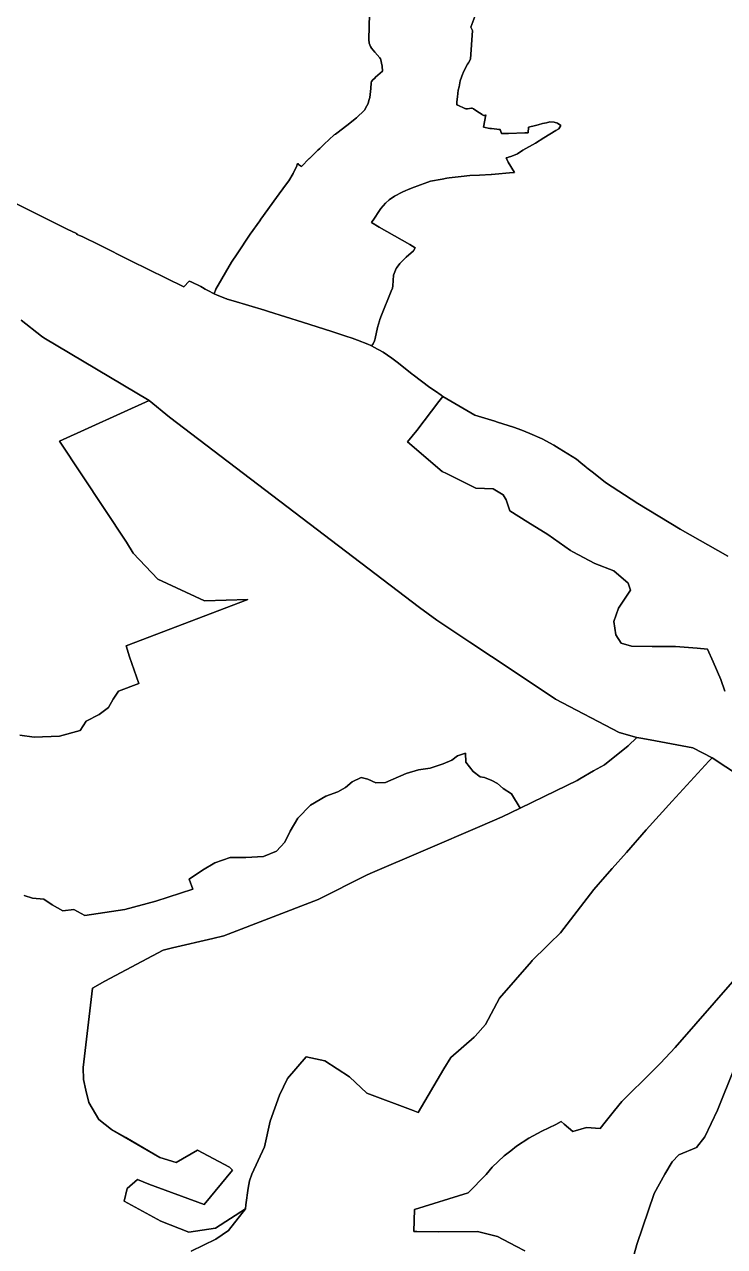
# Model space of a CAD drawing. Header units: inches. Extents: x 280195 to 293923, y 9098893 to 9120289.
# Drawn here: x 288456 to 289140, y 9114037 to 9115232 of the extents above; entities that cross this region are included whole.
import ezdxf

# ---------------------------------------------------------------- set-up
doc = ezdxf.new("R2010")
doc.units = ezdxf.units.IN
doc.header["$MEASUREMENT"] = 0
doc.layers.add('CIS', color=7, linetype='Continuous')

msp = doc.modelspace()

# ---------------------------------------------------------------- linework, layer by layer
at = {"layer": 'CIS'}
for points in [[(288792.9665, 9115242.5208), (288792.3922, 9115217.9136), (288792.3882, 9115217.5721), (288792.8136, 9115214.0689), (288794.0649, 9115210.7693), (288795.0672, 9115209.1307), (288798.3309, 9115205.326), (288803.0924, 9115199.7752), (288803.8514, 9115198.7826), (288804.2142, 9115197.673), (288804.9283, 9115194.5778), (288805.3249, 9115191.7206), (288805.642, 9115186.8), (288798.9741, 9115180.6888), (288798.2992, 9115180.0142), (288796.4338, 9115178.1491), (288795.1636, 9115176.4824), (288794.6079, 9115175.2919), (288794.3492, 9115169.8062), (288793.29, 9115161.076), (288792.496, 9115157.9014), (288791.7549, 9115155.1501), (288790.4104, 9115152.7735), (288788.1031, 9115148.695), (288780.3767, 9115141.0759), (288770.8508, 9115133.7375), (288761.008, 9115126.1549), (288759.7539, 9115125.2397), (288758.5512, 9115124.3619), (288748.8405, 9115115.4824), (288744.4686, 9115111.2212), (288742.5644, 9115109.3652), (288741.0818, 9115107.9201), (288734.274, 9115101.3992), (288734.1037, 9115101.2361), (288726.6865, 9115093.4299), (288723.8098, 9115095.5928), (288722.9014, 9115096.2758), (288722.4989, 9115095.5768), (288721.9224, 9115093.9931), (288718.3589, 9115086.5936), (288714.0764, 9115079.5856), (288712.8232, 9115077.799), (288712.1209, 9115076.8252), (288710.927, 9115075.1701), (288702.2153, 9115063.0925), (288686.9315, 9115041.9128), (288685.7151, 9115040.2272), (288676.3012, 9115027.3833), (288663.6367, 9115008.22), (288658.2708, 9115000.1009), (288642.9732, 9114973.6896), (288641.3001, 9114969.0642), (288635.0583, 9114972.2326), (288632.4071, 9114973.7118), (288629.7843, 9114975.1542), (288628.1127, 9114976.0735), (288618.5926, 9114980.6257), (288616.6965, 9114981.4267), (288611.3866, 9114975.6727), (288559.7278, 9115001.3812), (288528.6325, 9115016.8562), (288512.8927, 9115024.6893), (288507.2653, 9115027.0006), (288506.5688, 9115027.8365), (288497.6329, 9115032.2835), (288373.4515, 9115094.0838)], [(288895.9218, 9115240.1685), (288892.3145, 9115229.7261), (288893.6359, 9115226.5308), (288893.6476, 9115226.5024), (288891.8546, 9115198.4174), (288889.7361, 9115194.9582), (288888.8047, 9115193.4372), (288885.0734, 9115186.215), (288884.5868, 9115185.1446), (288884.2795, 9115184.469), (288881.7388, 9115177.2467), (288880.5855, 9115171.4839), (288879.9123, 9115168.1198), (288879.1197, 9115161.7409), (288878.4824, 9115156.612), (288878.4821, 9115153.7421), (288879.2401, 9115153.5152), (288879.5762, 9115153.3654), (288886.1474, 9115150.3435), (288886.4567, 9115150.2195), (288887.3261, 9115149.9865), (288887.3261, 9115149.9865), (288888.2227, 9115149.9081), (288889.0223, 9115149.9704), (288892.8307, 9115150.5673), (288893.3283, 9115150.511), (288894.0102, 9115150.3283), (288894.6499, 9115150.03), (288894.9215, 9115149.8585), (288898.0698, 9115147.691), (288903.2744, 9115144.2486), (288903.4259, 9115144.1116), (288903.8216, 9115143.8347), (288904.2592, 9115143.6305), (288904.7256, 9115143.5055), (288905.2067, 9115143.4634), (288905.6878, 9115143.5055), (288906.1542, 9115143.6305), (288906.5919, 9115143.8346), (288906.8991, 9115144.0404), (288904.4854, 9115132.0302), (288910.7249, 9115130.673), (288912.3495, 9115130.5183), (288917.604, 9115130.018), (288919.6149, 9115129.8265), (288920.9611, 9115129.8142), (288922.2285, 9115125.6077), (288929.063, 9115125.8299), (288945.0976, 9115126.3514), (288948.2634, 9115126.4544), (288948.4936, 9115131.8827), (288955.2813, 9115133.554), (288957.8712, 9115134.2523), (288962.3459, 9115135.4588), (288966.2353, 9115136.3318), (288969.331, 9115137.0461), (288973.5379, 9115136.7286), (288976.951, 9115135.7763), (288980.205, 9115133.6335), (288978.1047, 9115130.3259), (288975.1257, 9115128.5398), (288963.5195, 9115121.5814), (288955.2364, 9115116.408), (288943.1308, 9115109.4125), (288937.8572, 9115105.9406), (288937.7284, 9115105.8736), (288932.2182, 9115103.4803), (288929.0387, 9115102.4841), (288928.386, 9115102.3353), (288926.5476, 9115102.0024), (288928.7054, 9115097.7389), (288934.9574, 9115087.704), (288934.961, 9115087.699), (288933.6497, 9115087.4684), (288912.521, 9115085.5347), (288912.0935, 9115085.5202), (288900.7792, 9115085.1362), (288891.1705, 9115084.592), (288882.8129, 9115083.6889), (288870.9083, 9115082.2906), (288868.573, 9115082.0163), (288864.0113, 9115081.2131), (288852.6717, 9115079.2166), (288850.1075, 9115078.2515), (288842.7809, 9115075.4938), (288834.2872, 9115072.2968), (288830.2472, 9115070.6401), (288828.6892, 9115070.0013), (288824.8836, 9115068.4407), (288817.6459, 9115064.6375), (288812.2572, 9115060.8344), (288808.6646, 9115057.5594), (288804.1209, 9115052.3301), (288802.1983, 9115049.3797), (288798.0976, 9115043.0866), (288795.024, 9115038.6387), (288802.4762, 9115034.3359), (288832.4273, 9115017.2126), (288837.748, 9115013.9982), (288836.1517, 9115011.092), (288829.0604, 9115004.6809), (288826.0384, 9115001.8658), (288824.0796, 9115000.0411), (288822.6997, 9114998.6465), (288820.0267, 9114995.1069), (288819.1831, 9114993.6302), (288817.6997, 9114990.4244), (288816.5474, 9114987.0925), (288815.9565, 9114976.8853), (288815.5571, 9114974.4942), (288814.3333, 9114971.6769), (288814.2681, 9114971.5709), (288804.7154, 9114948.0736), (288803.222, 9114944.052), (288802.7737, 9114942.6749), (288800.8846, 9114936.1429), (288798.4624, 9114925.3999), (288798.2044, 9114923.982), (288797.9469, 9114922.884), (288796.7393, 9114920.2395), (288794.9646, 9114918.1563), (288794.3038, 9114918.4735), (288791.3602, 9114919.8345), (288781.4598, 9114923.8246), (288776.1711, 9114925.6054), (288769.9269, 9114927.6089), (288756.2149, 9114932.0086), (288727.4214, 9114941.2473), (288694.2841, 9114951.7963), (288690.4982, 9114952.9164), (288659.7546, 9114962.0123), (288654.0316, 9114963.8634), (288653.6289, 9114963.9936), (288653.1692, 9114964.1761), (288644.1797, 9114967.7437), (288641.3001, 9114969.0642), (288642.9732, 9114973.6896), (288658.2708, 9115000.1009), (288663.6367, 9115008.22), (288676.3012, 9115027.3833), (288685.7151, 9115040.2272), (288686.9315, 9115041.9128), (288702.2153, 9115063.0925), (288710.927, 9115075.1701), (288712.1209, 9115076.8252), (288712.8232, 9115077.799), (288714.0764, 9115079.5856), (288718.3589, 9115086.5936), (288721.9224, 9115093.9931), (288722.4989, 9115095.5768), (288722.9014, 9115096.2758), (288723.8098, 9115095.5928), (288726.6865, 9115093.4299), (288734.1037, 9115101.2361), (288734.274, 9115101.3992), (288741.0818, 9115107.9201), (288742.5644, 9115109.3652), (288744.4686, 9115111.2212), (288748.8405, 9115115.4824), (288758.5512, 9115124.3619), (288759.7539, 9115125.2397), (288761.008, 9115126.1549), (288770.8508, 9115133.7375), (288780.3767, 9115141.0759), (288788.1031, 9115148.695), (288790.4104, 9115152.7735), (288791.7549, 9115155.1501), (288792.496, 9115157.9014), (288793.29, 9115161.076), (288794.3492, 9115169.8062), (288794.6079, 9115175.2919), (288795.1636, 9115176.4824), (288796.4338, 9115178.1491), (288798.2992, 9115180.0142), (288798.9741, 9115180.6888), (288805.642, 9115186.8), (288805.3249, 9115191.7206), (288804.9283, 9115194.5778), (288804.2142, 9115197.673), (288803.8514, 9115198.7826), (288803.0924, 9115199.7752), (288798.3309, 9115205.326), (288795.0672, 9115209.1307), (288794.0649, 9115210.7693), (288792.8136, 9115214.0689), (288792.3882, 9115217.5721), (288792.3922, 9115217.9136), (288792.9665, 9115242.5208)], [(289143.5641, 9114712.6151), (289096.9302, 9114738.7764), (289055.3163, 9114763.9782), (289023.7392, 9114784.6522), (289011.9337, 9114793.8623), (289005.7029, 9114798.7233), (289004.9202, 9114799.3811), (288999.698, 9114803.7695), (288999.6679, 9114803.7948), (288995.4347, 9114807.3522), (288978.5557, 9114817.7609), (288973.2863, 9114820.9059), (288961.7999, 9114827.0742), (288949.9553, 9114832.5234), (288941.9588, 9114835.7178), (288933.9347, 9114838.6181), (288918.332, 9114843.6025), (288915.4784, 9114844.423), (288912.4098, 9114845.3012), (288896.188, 9114850.3021), (288864.7463, 9114868.6738), (288863.061, 9114869.8471), (288857.4603, 9114873.7689), (288852.1898, 9114877.509), (288835.6254, 9114889.8763), (288834.9187, 9114890.4038), (288821.446, 9114901.1834), (288815.0578, 9114906.131), (288806.4599, 9114911.8759), (288797.4379, 9114916.9287), (288794.9646, 9114918.1563), (288796.7393, 9114920.2395), (288797.9469, 9114922.884), (288798.2044, 9114923.982), (288798.4624, 9114925.3999), (288800.8846, 9114936.1429), (288802.7737, 9114942.6749), (288803.222, 9114944.052), (288804.7154, 9114948.0736), (288814.2681, 9114971.5709), (288814.3333, 9114971.6769), (288815.5571, 9114974.4942), (288815.9565, 9114976.8853), (288816.5474, 9114987.0925), (288817.6997, 9114990.4244), (288819.1831, 9114993.6302), (288820.0267, 9114995.1069), (288822.6997, 9114998.6465), (288824.0796, 9115000.0411), (288826.0384, 9115001.8658), (288829.0604, 9115004.6809), (288836.1517, 9115011.092), (288837.748, 9115013.9982), (288832.4273, 9115017.2126), (288802.4762, 9115034.3359), (288795.024, 9115038.6387), (288798.0976, 9115043.0866), (288802.1983, 9115049.3797), (288804.1209, 9115052.3301), (288808.6646, 9115057.5594), (288812.2572, 9115060.8344), (288817.6459, 9115064.6375), (288824.8836, 9115068.4407), (288828.6892, 9115070.0013), (288830.2472, 9115070.6401), (288834.2872, 9115072.2968), (288842.7809, 9115075.4938), (288850.1075, 9115078.2515), (288852.6717, 9115079.2166), (288864.0113, 9115081.2131), (288868.573, 9115082.0163), (288870.9083, 9115082.2906), (288882.8129, 9115083.6889), (288891.1705, 9115084.592), (288900.7792, 9115085.1362), (288912.0935, 9115085.5202), (288912.521, 9115085.5347), (288933.6497, 9115087.4684), (288934.961, 9115087.699), (288934.9574, 9115087.704), (288928.7054, 9115097.7389), (288926.5476, 9115102.0024), (288928.386, 9115102.3353), (288929.0387, 9115102.4841), (288932.2182, 9115103.4803), (288937.7284, 9115105.8736), (288937.8572, 9115105.9406), (288943.1308, 9115109.4125), (288955.2364, 9115116.408), (288963.5195, 9115121.5814), (288975.1257, 9115128.5398), (288978.1047, 9115130.3259), (288980.205, 9115133.6335), (288976.951, 9115135.7763), (288973.5379, 9115136.7286), (288969.331, 9115137.0461), (288966.2353, 9115136.3318), (288962.3459, 9115135.4588), (288957.8712, 9115134.2523), (288955.2813, 9115133.554), (288948.4936, 9115131.8827), (288948.2634, 9115126.4544), (288945.0976, 9115126.3514), (288929.063, 9115125.8299), (288922.2285, 9115125.6077), (288920.9611, 9115129.8142), (288919.6149, 9115129.8265), (288917.604, 9115130.018), (288912.3495, 9115130.5183), (288910.7249, 9115130.673), (288904.4854, 9115132.0302), (288906.8991, 9115144.0404), (288906.5919, 9115143.8346), (288906.1542, 9115143.6305), (288905.6878, 9115143.5055), (288905.2067, 9115143.4634), (288904.7256, 9115143.5055), (288904.2592, 9115143.6305), (288903.8216, 9115143.8347), (288903.4259, 9115144.1116), (288903.2744, 9115144.2486), (288898.0698, 9115147.691), (288894.9215, 9115149.8585), (288894.6499, 9115150.03), (288894.0102, 9115150.3283), (288893.3283, 9115150.511), (288892.8307, 9115150.5673), (288889.0223, 9115149.9704), (288888.2227, 9115149.9081), (288887.3261, 9115149.9865), (288886.4567, 9115150.2195), (288886.1474, 9115150.3435), (288879.5762, 9115153.3654), (288879.2401, 9115153.5152), (288878.4821, 9115153.7421), (288878.4824, 9115156.612), (288879.1197, 9115161.7409), (288879.9123, 9115168.1198), (288880.5855, 9115171.4839), (288881.7388, 9115177.2467), (288884.2795, 9115184.469), (288884.5868, 9115185.1446), (288885.0734, 9115186.215), (288888.8047, 9115193.4372), (288889.7361, 9115194.9582), (288891.8546, 9115198.4174), (288893.6476, 9115226.5024), (288893.6359, 9115226.5308), (288892.3145, 9115229.7261), (288895.9218, 9115240.1685)], [(288373.4515, 9115094.0838), (288497.6329, 9115032.2835), (288506.5688, 9115027.8365), (288507.2653, 9115027.0006), (288512.8927, 9115024.6893), (288528.6325, 9115016.8562), (288559.7278, 9115001.3812), (288559.7278, 9115001.3812), (288611.3866, 9114975.6727), (288616.6965, 9114981.4267), (288618.5926, 9114980.6257), (288628.1127, 9114976.0735), (288629.7843, 9114975.1542), (288632.4071, 9114973.7118), (288635.0583, 9114972.2326), (288641.3001, 9114969.0642), (288644.1797, 9114967.7437), (288653.1692, 9114964.1761), (288653.6289, 9114963.9936), (288654.0316, 9114963.8634), (288659.7546, 9114962.0123), (288690.4982, 9114952.9164), (288694.2841, 9114951.7963), (288727.4214, 9114941.2473), (288756.2149, 9114932.0086), (288769.9269, 9114927.6089), (288776.1711, 9114925.6054), (288781.4598, 9114923.8246), (288791.3602, 9114919.8345), (288794.3038, 9114918.4735), (288794.9646, 9114918.1563), (288797.4379, 9114916.9287), (288806.4599, 9114911.8759), (288815.0578, 9114906.131), (288821.446, 9114901.1834), (288834.9187, 9114890.4038), (288835.6254, 9114889.8763), (288852.1898, 9114877.509), (288857.4603, 9114873.7689), (288863.061, 9114869.8471), (288864.7463, 9114868.6738), (288861.0047, 9114863.7532), (288839.2912, 9114835.1953), (288830.3297, 9114824.1984), (288864.0642, 9114795.4249), (288868.4825, 9114793.2157), (288897.1372, 9114778.8885), (288913.9769, 9114778.2282), (288914.0044, 9114778.227), (288923.9263, 9114772.6046), (288926.5721, 9114767.6437), (288930.2102, 9114756.7296), (288947.7388, 9114745.8155), (288967.5826, 9114733.5785), (288989.7122, 9114718.1182), (288991.7259, 9114716.7112), (289013.5541, 9114705.4664), (289032.0749, 9114698.1904), (289045.9656, 9114685.9534), (289048.2808, 9114679.3388), (289036.3744, 9114661.4794), (289032.0749, 9114648.5809), (289034.0593, 9114635.6824), (289039.0203, 9114627.4142), (289049.2729, 9114624.4377), (289069.4474, 9114624.1069), (289092.2678, 9114624.1069), (289113.4345, 9114622.4533), (289123.4399, 9114621.6621), (289128.9788, 9114609.2241), (289136.5856, 9114592.0261), (289140.5543, 9114580.4506)], [(288452.655, 9114943.1225), (288472.4648, 9114927.5982), (288474.6608, 9114925.8773), (288577.5568, 9114864.7181), (288489.9877, 9114824.882), (288555.5362, 9114726.0551), (288561.8862, 9114715.4718), (288586.2279, 9114690.0717), (288631.7363, 9114668.905), (288673.988, 9114670.0499), (288555.1945, 9114624.8836), (288558.3695, 9114614.1681), (288567.4977, 9114587.9742), (288547.6537, 9114580.4336), (288542.4944, 9114572.4959), (288537.7319, 9114564.5585), (288528.6038, 9114557.8116), (288515.9038, 9114551.0648), (288510.3476, 9114541.9366), (288490.1068, 9114536.3803), (288465.1037, 9114535.5866), (288451.213, 9114537.571)], [(289154.7125, 9114497.677), (289128.1615, 9114515.4438), (289109.3099, 9114525.0349), (289067.361, 9114532.8561), (289058.3251, 9114534.5408), (289054.3944, 9114535.2732), (289037.0691, 9114540.1181), (288974.8683, 9114572.6384), (288942.2944, 9114594.3646), (288912.3443, 9114614.341), (288891.1317, 9114628.4895), (288858.8907, 9114649.994), (288841.9837, 9114662.3598), (288597.6095, 9114848.2644), (288577.5568, 9114864.7181), (288474.6608, 9114925.8773), (288472.4648, 9114927.5982), (288452.655, 9114943.1225)], [(288451.213, 9114537.571), (288465.1037, 9114535.5866), (288490.1068, 9114536.3803), (288510.3476, 9114541.9366), (288515.9038, 9114551.0648), (288528.6038, 9114557.8116), (288537.7319, 9114564.5585), (288542.4944, 9114572.4959), (288547.6537, 9114580.4336), (288567.4977, 9114587.9742), (288558.3695, 9114614.1681), (288555.1945, 9114624.8836), (288673.988, 9114670.0499), (288631.7363, 9114668.905), (288586.2279, 9114690.0717), (288561.8862, 9114715.4718), (288555.5362, 9114726.0551), (288489.9877, 9114824.882), (288577.5568, 9114864.7181), (288597.6095, 9114848.2644), (288597.6095, 9114848.2644), (288841.9837, 9114662.3598), (288858.8907, 9114649.994), (288891.1317, 9114628.4895), (288912.3443, 9114614.341), (288942.2944, 9114594.3646), (288974.8683, 9114572.6384), (289037.0691, 9114540.1181), (289054.3944, 9114535.2732), (289046.1405, 9114527.0193), (289022.7891, 9114508.4439), (289012.1919, 9114502.5816), (288998.7513, 9114494.7089), (288995.9933, 9114493.2729), (288975.1678, 9114483.1083), (288940.2469, 9114466.0828), (288931.8296, 9114480.024), (288923.8921, 9114485.1834), (288918.3358, 9114490.3428), (288912.7796, 9114493.1209), (288905.6359, 9114495.899), (288901.2702, 9114496.6928), (288894.5233, 9114501.8522), (288890.9514, 9114506.6147), (288887.3795, 9114510.9803), (288886.9826, 9114519.7115), (288879.0451, 9114517.3303), (288873.4888, 9114512.9647), (288865.1545, 9114509.3928), (288852.4544, 9114505.0272), (288840.945, 9114503.4397), (288829.0388, 9114499.8678), (288808.7981, 9114491.1365), (288799.2731, 9114490.7397), (288791.3356, 9114494.3115), (288784.9855, 9114495.899), (288776.2543, 9114491.9303), (288769.5074, 9114486.374), (288761.9667, 9114482.0084), (288750.4574, 9114477.6427), (288735.3761, 9114468.9115), (288723.0729, 9114456.2114), (288715.5323, 9114443.5114), (288710.3729, 9114432.7958), (288702.0385, 9114424.0645), (288689.3385, 9114418.9051), (288672.2727, 9114417.7146), (288656.7948, 9114417.7145), (288641.7134, 9114412.5551), (288629.807, 9114405.4114), (288616.7101, 9114396.6801), (288620.2821, 9114386.7582), (288584.1664, 9114375.2488), (288554.0038, 9114366.9144), (288514.7131, 9114360.9612), (288503.9975, 9114366.9144), (288493.2818, 9114365.7238), (288482.9631, 9114371.6769), (288474.6287, 9114377.2332), (288463.5162, 9114378.0269), (288455.5786, 9114380.805)], [(289140.5543, 9114580.4506), (289136.5856, 9114592.0261), (289128.9788, 9114609.2241), (289123.4399, 9114621.6621), (289113.4345, 9114622.4533), (289092.2678, 9114624.1069), (289069.4474, 9114624.1069), (289049.2729, 9114624.4377), (289039.0203, 9114627.4142), (289034.0593, 9114635.6824), (289032.0749, 9114648.5809), (289036.3744, 9114661.4794), (289048.2808, 9114679.3388), (289045.9656, 9114685.9534), (289032.0749, 9114698.1904), (289013.5541, 9114705.4664), (288991.7259, 9114716.7112), (288989.7122, 9114718.1182), (288967.5826, 9114733.5785), (288947.7388, 9114745.8155), (288930.2102, 9114756.7296), (288926.5721, 9114767.6437), (288923.9263, 9114772.6046), (288914.0044, 9114778.227), (288913.9769, 9114778.2282), (288897.1372, 9114778.8885), (288868.4825, 9114793.2157), (288864.0642, 9114795.4249), (288830.3297, 9114824.1984), (288839.2912, 9114835.1953), (288861.0047, 9114863.7532), (288864.7463, 9114868.6738), (288896.188, 9114850.3021), (288912.4098, 9114845.3012), (288915.4784, 9114844.423), (288918.332, 9114843.6025), (288933.9347, 9114838.6181), (288941.9588, 9114835.7178), (288949.9553, 9114832.5234), (288961.7999, 9114827.0742), (288973.2863, 9114820.9059), (288978.5557, 9114817.7609), (288995.4347, 9114807.3522), (288999.6679, 9114803.7948), (288999.698, 9114803.7695), (289004.9202, 9114799.3811), (289005.7029, 9114798.7233), (289011.9337, 9114793.8623), (289023.7392, 9114784.6522), (289055.3163, 9114763.9782), (289096.9302, 9114738.7764), (289143.5641, 9114712.6151)], [(288455.5786, 9114380.805), (288463.5162, 9114378.0269), (288474.6287, 9114377.2332), (288482.9631, 9114371.6769), (288493.2818, 9114365.7238), (288503.9975, 9114366.9144), (288514.7131, 9114360.9612), (288554.0038, 9114366.9144), (288584.1664, 9114375.2488), (288620.2821, 9114386.7582), (288616.7101, 9114396.6801), (288629.807, 9114405.4114), (288641.7134, 9114412.5551), (288656.7948, 9114417.7145), (288672.2727, 9114417.7146), (288689.3385, 9114418.9051), (288702.0385, 9114424.0645), (288710.3729, 9114432.7958), (288715.5323, 9114443.5114), (288723.0729, 9114456.2114), (288735.3761, 9114468.9115), (288750.4574, 9114477.6427), (288761.9667, 9114482.0084), (288769.5074, 9114486.374), (288776.2543, 9114491.9303), (288784.9855, 9114495.899), (288791.3356, 9114494.3115), (288799.2731, 9114490.7397), (288808.7981, 9114491.1365), (288829.0388, 9114499.8678), (288840.945, 9114503.4397), (288852.4544, 9114505.0272), (288865.1545, 9114509.3928), (288873.4888, 9114512.9647), (288879.0451, 9114517.3303), (288886.9826, 9114519.7115), (288887.3795, 9114510.9803), (288890.9514, 9114506.6147), (288894.5233, 9114501.8522), (288901.2702, 9114496.6928), (288905.6359, 9114495.899), (288912.7796, 9114493.1209), (288918.3358, 9114490.3428), (288923.8921, 9114485.1834), (288931.8296, 9114480.024), (288940.2469, 9114466.0828), (288922.7783, 9114457.5661), (288900.8375, 9114448.1905), (288847.7026, 9114425.4853), (288793.606, 9114402.1677), (288790.1556, 9114400.6805), (288742.8612, 9114376.868), (288650.5876, 9114341.1492), (288639.8069, 9114338.6196), (288600.4702, 9114329.3898), (288591.387, 9114327.2585), (288534.1707, 9114296.8314), (288522.2644, 9114290.2168), (288513.004, 9114212.4954), (288513.3347, 9114200.9197), (288515.7997, 9114190.4436), (288518.6264, 9114178.4301), (288528.5483, 9114161.5629), (288540.7853, 9114151.9717), (288588.0797, 9114124.5211), (288603.9547, 9114119.5602), (288624.7907, 9114131.7972), (288656.21, 9114114.93), (288659.0028, 9114112.0195), (288631.4548, 9114078.4117), (288577.4213, 9114098.3735), (288566.3392, 9114103.0886), (288556.0844, 9114094.3258), (288553.0671, 9114081.9597), (288588.9289, 9114062.1138), (288616.3133, 9114051.3981), (288642.5071, 9114055.3669), (288671.8653, 9114074.2803), (288655.2717, 9114053.0739), (288642.9805, 9114044.594), (288618.8701, 9114032.9292)], [(288618.8701, 9114032.9292), (288642.9805, 9114044.594), (288655.2717, 9114053.0739), (288671.8653, 9114074.2803), (288672.3263, 9114078.0523), (288674.4987, 9114094.6417), (288675.8812, 9114101.7515), (288678.0536, 9114108.2688), (288690.5194, 9114134.8898), (288695.8235, 9114160.0545), (288705.2155, 9114185.4314), (288713.0109, 9114201.5888), (288731.206, 9114222.8498), (288749.4758, 9114219.1099), (288773.6191, 9114203.2348), (288790.4863, 9114187.3598), (288835.7963, 9114170.4926), (288840.7573, 9114168.5081), (288865.8529, 9114211.1185), (288872.5073, 9114222.4172), (288895.3277, 9114242.2609), (288896.2628, 9114243.2786), (288906.5725, 9114254.498), (288920.1324, 9114280.2949), (288951.3585, 9114316.0279), (288952.2132, 9114317.0059), (288966.4981, 9114331.1187), (288969.1001, 9114333.6894), (288979.6638, 9114344.1257), (289012.406, 9114386.4592), (289023.1881, 9114398.7716), (289030.3658, 9114406.968), (289044.294, 9114422.8731), (289063.6692, 9114444.9983), (289089.1162, 9114473.042), (289096.0807, 9114480.7172), (289124.9162, 9114511.9309), (289128.1615, 9114515.4438), (289154.7125, 9114497.677)], [(289150.2145, 9114299.0274), (289092.0061, 9114231.8893), (289077.453, 9114216.8952), (289070.1779, 9114209.3996), (289039.8316, 9114179.0952), (289032.7521, 9114170.3487), (289032.7521, 9114170.3487), (289023.6062, 9114159.0494), (289018.5841, 9114152.8448), (289005.3549, 9114153.837), (288991.795, 9114149.8683), (288983.5533, 9114157.0347), (288980.6217, 9114159.5838), (288975.2835, 9114156.7636), (288961.57, 9114150.2233), (288948.9115, 9114143.4721), (288936.8859, 9114135.455), (288931.2146, 9114130.9777), (288924.8603, 9114125.9612), (288913.0456, 9114115.2014), (288906.998, 9114107.9443), (288889.7097, 9114090.0944), (288837.0046, 9114073.5843), (288836.3696, 9114052.2059), (288839.4686, 9114052.1515), (288860.4996, 9114051.7826), (288898.8114, 9114051.9943), (288918.0731, 9114047.3376), (288936.2961, 9114037.8673), (288944.9547, 9114033.3676)], [(288944.9547, 9114033.3676), (288936.2961, 9114037.8673), (288918.0731, 9114047.3376), (288898.8114, 9114051.9943), (288860.4996, 9114051.7826), (288839.4686, 9114052.1515), (288836.3696, 9114052.2059), (288837.0046, 9114073.5843), (288889.7097, 9114090.0944), (288906.998, 9114107.9443), (288913.0456, 9114115.2014), (288924.8603, 9114125.9612), (288931.2146, 9114130.9777), (288936.8859, 9114135.455), (288948.9115, 9114143.4721), (288961.57, 9114150.2233), (288975.2835, 9114156.7636), (288980.6217, 9114159.5838), (288983.5533, 9114157.0347), (288991.795, 9114149.8683), (289005.3549, 9114153.837), (289018.5841, 9114152.8448), (289023.6062, 9114159.0494), (289032.7521, 9114170.3487), (289039.8316, 9114179.0952), (289070.1779, 9114209.3996), (289077.453, 9114216.8952), (289092.0061, 9114231.8893), (289150.2145, 9114299.0274)], [(289048.5903, 9114018.3957), (289054.3033, 9114039.5077), (289071.3369, 9114089.198), (289081.6793, 9114108.1493), (289088.8996, 9114120.37), (289095.3864, 9114127.1164), (289112.8496, 9114134.2865), (289120.8761, 9114144.7881), (289133.2043, 9114170.8374), (289149.875, 9114212.32)], [(289149.875, 9114212.32), (289133.2043, 9114170.8374), (289133.2043, 9114170.8374), (289120.8761, 9114144.7881), (289112.8496, 9114134.2865), (289095.3864, 9114127.1164), (289088.8996, 9114120.37), (289081.6793, 9114108.1493), (289071.3369, 9114089.198), (289054.3033, 9114039.5077), (289048.5903, 9114018.3957)]]:
    msp.add_lwpolyline(points, dxfattribs=at)
msp.add_lwpolyline([(288895.3277, 9114242.2609), (288872.5073, 9114222.4172), (288865.8529, 9114211.1185), (288840.7573, 9114168.5081), (288835.7963, 9114170.4926), (288790.4863, 9114187.3598), (288773.6191, 9114203.2348), (288749.4758, 9114219.1099), (288731.206, 9114222.8498), (288713.0109, 9114201.5888), (288705.2155, 9114185.4314), (288695.8235, 9114160.0545), (288690.5194, 9114134.8898), (288678.0536, 9114108.2688), (288675.8812, 9114101.7515), (288674.4987, 9114094.6417), (288672.3263, 9114078.0523), (288671.8653, 9114074.2803), (288642.5071, 9114055.3669), (288616.3133, 9114051.3981), (288588.9289, 9114062.1138), (288553.0671, 9114081.9597), (288556.0844, 9114094.3258), (288566.3392, 9114103.0886), (288577.4213, 9114098.3735), (288631.4548, 9114078.4117), (288659.0028, 9114112.0195), (288656.21, 9114114.93), (288624.7907, 9114131.7972), (288603.9547, 9114119.5602), (288588.0797, 9114124.5211), (288554.6905, 9114143.9008), (288540.7853, 9114151.9717), (288528.5483, 9114161.5629), (288518.6264, 9114178.4301), (288515.7997, 9114190.4436), (288513.3347, 9114200.9197), (288513.004, 9114212.4954), (288522.2644, 9114290.2168), (288534.1707, 9114296.8314), (288591.387, 9114327.2585), (288600.4702, 9114329.3898), (288639.8069, 9114338.6196), (288650.5876, 9114341.1492), (288742.8612, 9114376.868), (288790.1556, 9114400.6805), (288793.606, 9114402.1677), (288847.7026, 9114425.4853), (288900.8375, 9114448.1905), (288922.7783, 9114457.5661), (288940.2469, 9114466.0828), (288975.1678, 9114483.1083), (288995.9933, 9114493.2729), (288998.7513, 9114494.7089), (289012.1919, 9114502.5816), (289022.7891, 9114508.4439), (289046.1405, 9114527.0193), (289054.3944, 9114535.2732), (289058.3251, 9114534.5408), (289067.361, 9114532.8561), (289109.3099, 9114525.0349), (289128.1615, 9114515.4438), (289124.9162, 9114511.9309), (289096.0807, 9114480.7172), (289089.1162, 9114473.042), (289063.6692, 9114444.9983), (289044.294, 9114422.8731), (289030.3658, 9114406.968), (289023.1881, 9114398.7716), (289012.406, 9114386.4592), (288979.6638, 9114344.1257), (288969.1001, 9114333.6894), (288966.4981, 9114331.1187), (288952.2132, 9114317.0059), (288951.3585, 9114316.0279), (288920.1324, 9114280.2949), (288906.5725, 9114254.498), (288896.2628, 9114243.2786), (288895.3277, 9114242.2609)], close=True, dxfattribs=at)

doc.saveas('drawing.dxf')
